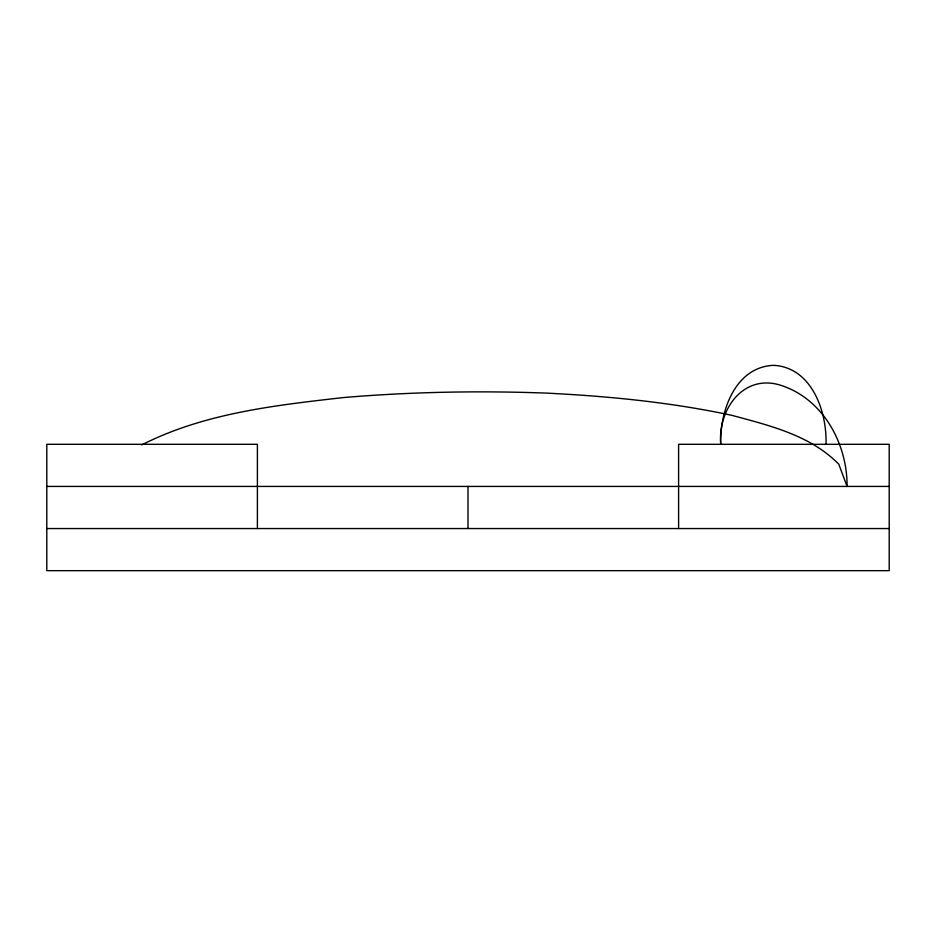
<?xml version="1.0" encoding="UTF-8"?>
<svg xmlns="http://www.w3.org/2000/svg" width="936" height="936" viewBox="0 0 936 936"><rect width="100%" height="100%" fill="white"/><g stroke="black" fill="none" stroke-linecap="round" stroke-linejoin="round"><path stroke-width="1.4" d="M141.652 444.963C203.943 413.209 274.681 405.393 343.208 397.578C411.068 391.833 479.22 390.569 547.267 393.143C609.242 396.279 671.159 402.316 731.905 415.35C769.755 425.587 810.4 435.263 838.796 464.221L847.08 486.427C847.396 444.928 824.347 400.982 783.9 386.392C745.15 371.475 717.666 408.096 720.72 444.307C719.644 411.559 735.017 367.123 773.37 365.332C811.723 367.123 827.096 411.559 826.02 444.307M46.8 486.427L889.2 486.427M46.8 528.548L889.2 528.548M678.6 528.548L678.6 444.307L889.2 444.307L889.2 570.668L46.8 570.668L46.8 444.307L257.4 444.307L257.4 528.548M468 486.427L468 528.548"/></g></svg>
